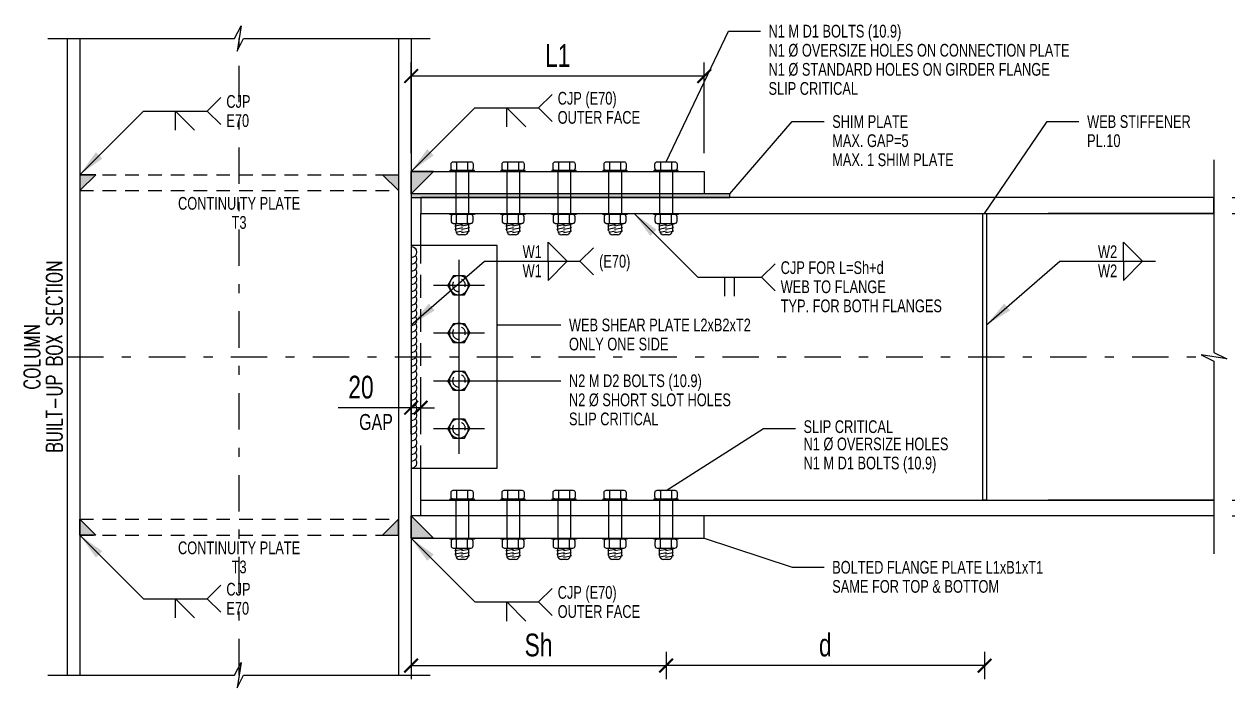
# Model space of a CAD drawing. Header units: millimetres. Extents: x 2772.1 to 2821.2, y 1269.4 to 1282.2.
# Drawn here: x 2772.12 to 2785.35, y 1273.04 to 1280.34 of the extents above; entities that cross this region are included whole.
import ezdxf
from ezdxf.enums import TextEntityAlignment as Align

# ---------------------------------------------------------------- set-up
doc = ezdxf.new("R2010")
doc.units = ezdxf.units.MM
doc.header["$MEASUREMENT"] = 0
for name, pattern in [('CENTER2', [1.125, 0.75, -0.125, 0.125, -0.125]), ('DASHDOT', [1, 0.5, -0.25, 0, -0.25]), ('HIDDEN', [0.375, 0.25, -0.125]), ('HIDDEN1', [0.25, 0.15, -0.1])]:
    doc.linetypes.add(name, pattern=pattern)
for name, color, linetype in [('AXE', 8, 'Continuous'), ('C1-0.1', 1, 'Continuous'), ('C2-0.2', 2, 'Continuous'), ('C3-0.3', 3, 'Continuous'), ('Dimensions & Leaders', 2, 'Continuous'), ('HATCH', 8, 'Continuous'), ('TEXT-0.2', 2, 'Continuous'), ('WELD', 11, 'Continuous')]:
    doc.layers.add(name, color=color, linetype=linetype)
doc.styles.add('ROMAND', font='ROMAND.SHX', dxfattribs={"width": 0.8})
doc.styles.add('Romanx', font='romanx.shx')
doc.styles.add('Romanx-Dim', font='romanx.shx', dxfattribs={"width": 0.75})
doc.dimstyles.new('DIM-10', dxfattribs={"dimtxt": 0.2, "dimasz": 0.15, "dimexe": 0.15, "dimexo": 0.2, "dimgap": 0.1, "dimtad": 1, "dimdec": 0, "dimlfac": 100, "dimtxsty": 'Romanx-Dim', "dimblk": 'ARCHTICK', "dimcen": 0, "dimclrd": 2, "dimclre": 2, "dimclrt": 2, "dimadec": 0, "dimazin": 0, "dimtfac": 1, "dimtdec": 0, "dimtmove": 0, "dimatfit": 3, "dimfxl": 1, "dimarcsym": 0})
doc.dimstyles.new('LEADER', dxfattribs={"dimtxt": 0.2, "dimasz": 0.3, "dimexe": 0.15, "dimexo": 0, "dimgap": 0.1, "dimtad": 1, "dimdec": 0, "dimlfac": 100, "dimtxsty": 'Romanx', "dimcen": 0, "dimclrd": 2, "dimclre": 2, "dimclrt": 2, "dimadec": 0, "dimazin": 0, "dimtfac": 1, "dimtdec": 0, "dimtmove": 0, "dimatfit": 3, "dimfxl": 1, "dimarcsym": 0})

# ---------------------------------------------------------------- blocks, each defined once
blk = doc.blocks.new('_ARCHTICK')
at = {"color": 0, "linetype": 'ByBlock', "const_width": 0.15}
blk.add_lwpolyline([(-0.5, -0.5), (0.5, 0.5)], dxfattribs=at)
blk = doc.blocks.new('*D62')
at = {"layer": 'Defpoints', "color": 0, "linetype": 'Continuous', "transparency": 16777216}
for p in [(2779.595, 1279.769), (2776.375, 1278.719), (2779.595, 1278.719)]:
    blk.add_point(p, dxfattribs=at)
at = {"layer": 'Dimensions & Leaders', "color": 2, "linetype": 'Continuous', "lineweight": -2, "transparency": 16777216}
for p, q in [((2776.375, 1278.919), (2776.375, 1279.919)), ((2779.595, 1278.919), (2779.595, 1279.919)), ((2776.375, 1279.769), (2779.595, 1279.769))]:
    blk.add_line(p, q, dxfattribs=at)
at = {"layer": 'Dimensions & Leaders', "color": 2, "linetype": 'Continuous', "lineweight": -2, "transparency": 16777216, "xscale": 0.15, "yscale": 0.15, "zscale": 0.15, "rotation": 180}
blk.add_blockref('_ARCHTICK', (2776.375, 1279.769), dxfattribs=at)
at = {"layer": 'Dimensions & Leaders', "color": 2, "linetype": 'Continuous', "lineweight": -2, "transparency": 16777216, "xscale": 0.15, "yscale": 0.15, "zscale": 0.15}
blk.add_blockref('_ARCHTICK', (2779.595, 1279.769), dxfattribs=at)
at = {"layer": 'Dimensions & Leaders', "color": 3, "linetype": 'Continuous', "transparency": 16777216, "insert": (2777.985, 1279.994), "char_height": 0.25, "attachment_point": 5, "style": 'Romanx-Dim'}
blk.add_mtext('L1', dxfattribs=at)
blk = doc.blocks.new('*D63')
at = {"layer": 'Defpoints', "color": 0, "linetype": 'Continuous', "transparency": 16777216}
for p in [(2785.195, 1278.257), (2785.195, 1275.107), (2785.895, 1275.107)]:
    blk.add_point(p, dxfattribs=at)
at = {"layer": 'Dimensions & Leaders', "color": 2, "linetype": 'Continuous', "lineweight": -2, "transparency": 16777216}
for p, q in [((2785.395, 1278.257), (2786.045, 1278.257)), ((2785.895, 1278.257), (2785.895, 1275.107)), ((2785.395, 1275.107), (2786.045, 1275.107))]:
    blk.add_line(p, q, dxfattribs=at)
at = {"layer": 'Dimensions & Leaders', "color": 2, "linetype": 'Continuous', "lineweight": -2, "transparency": 16777216, "xscale": 0.15, "yscale": 0.15, "zscale": 0.15}
for p, rotation in [((2785.895, 1278.257), 90), ((2785.895, 1275.107), 270)]:
    blk.add_blockref('_ARCHTICK', p, dxfattribs=dict(at, rotation=rotation))
at = {"layer": 'Dimensions & Leaders', "color": 2, "linetype": 'Continuous', "transparency": 16777216, "insert": (2785.643, 1276.682), "char_height": 0.2, "attachment_point": 5, "rotation": 90, "style": 'Romanx-Dim'}
blk.add_mtext('GIRDER WEB HEIGHT (Hw)', dxfattribs=at)
blk = doc.blocks.new('*D64')
at = {"layer": 'Defpoints', "color": 0, "linetype": 'Continuous', "transparency": 16777216}
for p in [(2785.195, 1278.432), (2785.895, 1278.432), (2785.195, 1278.257)]:
    blk.add_point(p, dxfattribs=at)
at = {"layer": 'Dimensions & Leaders', "color": 2, "linetype": 'Continuous', "lineweight": -2, "transparency": 16777216}
for p, q in [((2785.895, 1278.432), (2785.895, 1279.114)), ((2785.395, 1278.432), (2786.045, 1278.432)), ((2785.895, 1278.257), (2785.895, 1278.432)), ((2785.395, 1278.257), (2786.045, 1278.257)), ((2785.895, 1278.257), (2785.895, 1278.107))]:
    blk.add_line(p, q, dxfattribs=at)
at = {"layer": 'Dimensions & Leaders', "color": 2, "linetype": 'Continuous', "lineweight": -2, "transparency": 16777216, "xscale": 0.15, "yscale": 0.15, "zscale": 0.15}
for p, rotation in [((2785.895, 1278.432), 270), ((2785.895, 1278.257), 90)]:
    blk.add_blockref('_ARCHTICK', p, dxfattribs=dict(at, rotation=rotation))
at = {"layer": 'Dimensions & Leaders', "color": 2, "linetype": 'Continuous', "transparency": 16777216, "insert": (2785.695, 1278.925), "char_height": 0.2, "attachment_point": 5, "rotation": 90, "style": 'Romanx-Dim'}
blk.add_mtext('Tf', dxfattribs=at)
blk = doc.blocks.new('*D65')
at = {"layer": 'Defpoints', "color": 0, "linetype": 'Continuous', "transparency": 16777216}
for p in [(2785.195, 1275.107), (2785.195, 1274.932), (2785.895, 1274.932)]:
    blk.add_point(p, dxfattribs=at)
at = {"layer": 'Dimensions & Leaders', "color": 2, "linetype": 'Continuous', "lineweight": -2, "transparency": 16777216}
for p, q in [((2785.895, 1275.107), (2785.895, 1275.257)), ((2785.395, 1275.107), (2786.045, 1275.107)), ((2785.895, 1275.107), (2785.895, 1274.932)), ((2785.395, 1274.932), (2786.045, 1274.932)), ((2785.895, 1274.932), (2785.895, 1274.25))]:
    blk.add_line(p, q, dxfattribs=at)
at = {"layer": 'Dimensions & Leaders', "color": 2, "linetype": 'Continuous', "lineweight": -2, "transparency": 16777216, "xscale": 0.15, "yscale": 0.15, "zscale": 0.15}
for p, rotation in [((2785.895, 1275.107), 270), ((2785.895, 1274.932), 90)]:
    blk.add_blockref('_ARCHTICK', p, dxfattribs=dict(at, rotation=rotation))
at = {"layer": 'Dimensions & Leaders', "color": 2, "linetype": 'Continuous', "transparency": 16777216, "insert": (2785.695, 1274.439), "char_height": 0.2, "attachment_point": 5, "rotation": 90, "style": 'Romanx-Dim'}
blk.add_mtext('Tf', dxfattribs=at)
blk = doc.blocks.new('M20')
at = {"layer": 'AXE', "ltscale": 0.25}
for p, q in [((0, -0.4), (0, 0.4)), ((-0.4, 0), (0.4, 0))]:
    blk.add_line(p, q, dxfattribs=at)
at = {"layer": 'C1-0.1'}
for p, q in [((-0.086, 0.15), (-0.172, 0)), ((-0.086, -0.15), (-0.172, 0)), ((-0.086, 0.15), (0.086, 0.15)), ((0.086, 0.15), (0.172, 0)), ((0.086, -0.15), (0.172, 0)), ((-0.086, -0.15), (0.086, -0.15))]:
    blk.add_line(p, q, dxfattribs=at)
blk.add_circle((0, 0), 0.15, dxfattribs=at)
at = {"layer": 'C1-0.1', "linetype": 'HIDDEN', "ltscale": 0.4}
blk.add_circle((0, 0), 0.1, dxfattribs=at)
blk = doc.blocks.new('*U10')
at = {"layer": 'WELD', "color": 1, "ltscale": 0.75}
for centre, start in [((-3.413, -0.002), 53.0094), ((-3.306, -0.002), 53.0094), ((-3.199, -0.002), 53.0094), ((-3.093, -0.002), 53.0094), ((-2.986, -0.002), 53.0094), ((-2.879, -0.002), 53.0094), ((-2.772, -0.002), 53.0094), ((-2.666, -0.002), 53.0094), ((-2.559, -0.002), 53.0094), ((-2.452, -0.002), 53.0094), ((-2.346, -0.002), 53.0094), ((-2.239, -0.002), 53.0094), ((-2.132, -0.002), 53.0094), ((-2.025, -0.002), 53.0094), ((-1.919, -0.002), 53.0094), ((-1.812, -0.002), 53.0094), ((-1.705, -0.002), 53.0094), ((-1.599, -0.002), 53.0094), ((-1.492, -0.002), 53.0094), ((-1.385, -0.002), 53.0094), ((-1.278, -0.002), 53.0094), ((-1.172, -0.002), 53.0094), ((-1.065, -0.002), 53.0094), ((-0.958, -0.002), 53.0094), ((-0.852, -0.002), 53.0094), ((-0.745, -0.002), 53.0094), ((-0.638, -0.002), 53.0094), ((-0.531, -0.002), 53.0094), ((-0.425, -0.002), 53.0094), ((-0.318, -0.002), 53.0094), ((-0.211, -0.002), 53.0094), ((-0.105, -0.002), 1.0932)]:
    blk.add_arc(centre, 0.0887, start, 178.9068, dxfattribs=at)
blk = doc.blocks.new('BFP-BOLTM20-2')
at = {"layer": 'C1-0.1'}
h = blk.add_hatch(color=256, dxfattribs=at)
edge = h.paths.add_edge_path()
edge.add_line((-0.052, 0.154), (-0.087, 0.154))
edge.add_line((-0.087, 0.154), (-0.087, 0.119))
edge.add_ellipse((-0.052, 0.119), major_axis=(0.0245, 0.0245), ratio=1, start_angle=45, end_angle=135, ccw=False)
edge = h.paths.add_edge_path()
edge.add_line((-0.087, 0.154), (-0.121, 0.154))
edge.add_ellipse((-0.121, 0.119), major_axis=(0.0245, 0.0245), ratio=1, start_angle=-45, end_angle=45, ccw=False)
edge.add_line((-0.087, 0.119), (-0.087, 0.154))
h = blk.add_hatch(color=256, dxfattribs=at)
edge = h.paths.add_edge_path()
edge.add_line((-0.052, 0.015), (-0.087, 0.015))
edge.add_line((-0.087, 0.015), (-0.087, 0.05))
edge.add_ellipse((-0.052, 0.05), major_axis=(0.0245, -0.0245), ratio=1, start_angle=225, end_angle=315)
edge = h.paths.add_edge_path()
edge.add_line((-0.087, 0.015), (-0.121, 0.015))
edge.add_ellipse((-0.121, 0.05), major_axis=(0.0245, 0.0245), ratio=1, start_angle=225, end_angle=315)
edge.add_line((-0.087, 0.05), (-0.087, 0.015))
h = blk.add_hatch(color=256, dxfattribs=at)
edge = h.paths.add_edge_path()
edge.add_line((0.052, 0.154), (0.087, 0.154))
edge.add_line((0.087, 0.154), (0.087, 0.119))
edge.add_ellipse((0.052, 0.119), major_axis=(0.0245, -0.0245), ratio=1, start_angle=45, end_angle=135)
edge = h.paths.add_edge_path()
edge.add_line((0.087, 0.154), (0.121, 0.154))
edge.add_ellipse((0.121, 0.119), major_axis=(0.0245, 0.0245), ratio=1, start_angle=45, end_angle=135)
edge.add_line((0.087, 0.119), (0.087, 0.154))
h = blk.add_hatch(color=256, dxfattribs=at)
edge = h.paths.add_edge_path()
edge.add_line((0.052, 0.015), (0.087, 0.015))
edge.add_line((0.087, 0.015), (0.087, 0.05))
edge.add_ellipse((0.052, 0.05), major_axis=(0.0245, 0.0245), ratio=1, start_angle=225, end_angle=315, ccw=False)
edge = h.paths.add_edge_path()
edge.add_line((0.087, 0.015), (0.121, 0.015))
edge.add_ellipse((0.121, 0.05), major_axis=(0.0245, 0.0245), ratio=1, start_angle=135, end_angle=225, ccw=False)
edge.add_line((0.087, 0.05), (0.087, 0.015))
h = blk.add_hatch(color=256, dxfattribs=at)
edge = h.paths.add_edge_path()
edge.add_line((-0.052, -0.675), (-0.087, -0.675))
edge.add_line((-0.087, -0.675), (-0.087, -0.71))
edge.add_ellipse((-0.052, -0.71), major_axis=(0.0245, 0.0245), ratio=1, start_angle=45, end_angle=135, ccw=False)
edge = h.paths.add_edge_path()
edge.add_line((-0.087, -0.675), (-0.121, -0.675))
edge.add_ellipse((-0.121, -0.71), major_axis=(0.0245, -0.0245), ratio=1, start_angle=45, end_angle=135, ccw=False)
edge.add_line((-0.087, -0.71), (-0.087, -0.675))
h = blk.add_hatch(color=256, dxfattribs=at)
edge = h.paths.add_edge_path()
edge.add_line((0.052, -0.675), (0.087, -0.675))
edge.add_line((0.087, -0.675), (0.087, -0.71))
edge.add_ellipse((0.052, -0.71), major_axis=(0.0245, -0.0245), ratio=1, start_angle=45, end_angle=135)
edge = h.paths.add_edge_path()
edge.add_line((0.087, -0.675), (0.121, -0.675))
edge.add_ellipse((0.121, -0.71), major_axis=(0.0245, -0.0245), ratio=1, start_angle=135, end_angle=225)
edge.add_line((0.087, -0.71), (0.087, -0.675))
h = blk.add_hatch(color=256, dxfattribs=at)
edge = h.paths.add_edge_path()
edge.add_line((-0.052, -0.814), (-0.087, -0.814))
edge.add_line((-0.087, -0.814), (-0.087, -0.779))
edge.add_ellipse((-0.052, -0.779), major_axis=(0.0245, -0.0245), ratio=1, start_angle=225, end_angle=315)
edge = h.paths.add_edge_path()
edge.add_line((-0.087, -0.814), (-0.121, -0.814))
edge.add_ellipse((-0.121, -0.779), major_axis=(0.0245, -0.0245), ratio=1, start_angle=315, end_angle=405)
edge.add_line((-0.087, -0.779), (-0.087, -0.814))
h = blk.add_hatch(color=256, dxfattribs=at)
edge = h.paths.add_edge_path()
edge.add_line((0.052, -0.814), (0.087, -0.814))
edge.add_line((0.087, -0.814), (0.087, -0.779))
edge.add_ellipse((0.052, -0.779), major_axis=(0.0245, 0.0245), ratio=1, start_angle=225, end_angle=315, ccw=False)
edge = h.paths.add_edge_path()
edge.add_line((0.087, -0.814), (0.121, -0.814))
edge.add_ellipse((0.121, -0.779), major_axis=(0.0245, -0.0245), ratio=1, start_angle=225, end_angle=315, ccw=False)
edge.add_line((0.087, -0.779), (0.087, -0.814))
for p, q in [((0.192, 0.015), (-0.192, 0.015)), ((-0.192, 0.015), (-0.192, 0)), ((-0.192, 0), (0.192, 0)), ((-0.173, 0.05), (-0.173, 0.119)), ((-0.138, 0.154), (0.138, 0.154)), ((0.138, 0.015), (-0.138, 0.015)), ((-0.1, 0), (-0.1, -0.66)), ((-0.087, 0.154), (-0.087, 0.015)), ((0.087, 0.154), (0.087, 0.015)), ((0.1, 0), (0.1, -0.66)), ((0.173, 0.119), (0.173, 0.05)), ((0.192, 0), (0.192, 0.015)), ((-0.192, -0.675), (-0.192, -0.66)), ((-0.192, -0.66), (0.192, -0.66)), ((0.192, -0.675), (-0.192, -0.675)), ((-0.173, -0.71), (-0.173, -0.779)), ((0.138, -0.675), (-0.138, -0.675)), ((-0.087, -0.814), (-0.087, -0.675)), ((0.087, -0.814), (0.087, -0.675)), ((0.173, -0.779), (0.173, -0.71)), ((0.192, -0.66), (0.192, -0.675)), ((-0.138, -0.814), (0.138, -0.814)), ((-0.113, -0.852), (0.007, -0.831)), ((-0.1, -0.865), (-0.113, -0.852)), ((-0.113, -0.903), (0.007, -0.882)), ((-0.1, -0.916), (-0.113, -0.903)), ((-0.1, -0.849), (-0.1, -0.813)), ((-0.1, -0.901), (-0.1, -0.865)), ((-0.1, -0.93), (-0.1, -0.916)), ((-0.1, -0.93), (-0.1, -0.916)), ((-0.096, -0.951), (0.007, -0.933)), ((0.113, -0.838), (-0.007, -0.859)), ((0.113, -0.889), (-0.007, -0.91)), ((0.113, -0.94), (-0.007, -0.961)), ((0.1, -0.814), (0.1, -0.825)), ((0.1, -0.825), (0.113, -0.838)), ((0.1, -0.84), (0.1, -0.876)), ((0.1, -0.876), (0.113, -0.889)), ((0.1, -0.891), (0.1, -0.927)), ((0.1, -0.927), (0.113, -0.94)), ((0, -0.993), (-0.037, -0.993)), ((0.038, -0.993), (0, -0.993))]:
    blk.add_line(p, q, dxfattribs=at)
for centre, start, end in [((-0.037, -0.93), 180, 270), ((0.038, -0.93), 270, 348.4064)]:
    blk.add_arc(centre, 0.0625, start, end, dxfattribs=at)
at = {"layer": 'C1-0.1', "extrusion": (0, 0, -1)}
for centre, major_axis, start_param, end_param in [((-0.138, 0.119), (0.0245, 0.0245), 3.926991, 5.497787), ((-0.138, 0.05), (0.0245, -0.0245), 0.785398, 2.356194), ((0.138, 0.119), (0.0245, -0.0245), 3.926991, 5.497787), ((0.138, 0.05), (0.0245, 0.0245), 0.785398, 2.356194)]:
    blk.add_ellipse(centre, major_axis=major_axis, ratio=1, start_param=start_param, end_param=end_param, dxfattribs=at)
at = {"layer": 'C1-0.1'}
for centre, major_axis, start_param, end_param in [((-0.138, -0.71), (-0.0245, 0.0245), -0.785398, 0.785398), ((0.138, -0.71), (0.0245, 0.0245), 5.497787, 7.068583), ((-0.138, -0.779), (0.0245, 0.0245), 2.356194, 3.926991), ((0.138, -0.779), (-0.0245, 0.0245), 2.356194, 3.926991)]:
    blk.add_ellipse(centre, major_axis=major_axis, ratio=1, start_param=start_param, end_param=end_param, dxfattribs=at)
blk = doc.blocks.new('*D52')
at = {"layer": 'Defpoints', "color": 0, "linetype": 'Continuous', "transparency": 16777216}
for p in [(2776.375, 1273.637), (2779.175, 1273.637), (2779.175, 1273.287)]:
    blk.add_point(p, dxfattribs=at)
at = {"layer": 'Dimensions & Leaders', "color": 2, "linetype": 'Continuous', "lineweight": -2, "transparency": 16777216}
for p, q in [((2776.375, 1273.437), (2776.375, 1273.137)), ((2779.175, 1273.437), (2779.175, 1273.137)), ((2776.375, 1273.287), (2779.175, 1273.287))]:
    blk.add_line(p, q, dxfattribs=at)
at = {"layer": 'Dimensions & Leaders', "color": 2, "linetype": 'Continuous', "lineweight": -2, "transparency": 16777216, "xscale": 0.15, "yscale": 0.15, "zscale": 0.15, "rotation": 180}
blk.add_blockref('_ARCHTICK', (2776.375, 1273.287), dxfattribs=at)
at = {"layer": 'Dimensions & Leaders', "color": 2, "linetype": 'Continuous', "lineweight": -2, "transparency": 16777216, "xscale": 0.15, "yscale": 0.15, "zscale": 0.15}
blk.add_blockref('_ARCHTICK', (2779.175, 1273.287), dxfattribs=at)
at = {"layer": 'Dimensions & Leaders', "color": 3, "linetype": 'Continuous', "transparency": 16777216, "insert": (2777.775, 1273.512), "char_height": 0.25, "attachment_point": 5, "style": 'Romanx-Dim'}
blk.add_mtext('Sh', dxfattribs=at)
blk = doc.blocks.new('*D53')
at = {"layer": 'Defpoints', "color": 0, "linetype": 'Continuous', "transparency": 16777216}
for p in [(2779.175, 1273.637), (2782.675, 1273.637), (2779.175, 1273.287)]:
    blk.add_point(p, dxfattribs=at)
at = {"layer": 'Dimensions & Leaders', "color": 2, "linetype": 'Continuous', "lineweight": -2, "transparency": 16777216}
for p, q in [((2779.175, 1273.437), (2779.175, 1273.137)), ((2782.675, 1273.437), (2782.675, 1273.137)), ((2782.675, 1273.287), (2779.175, 1273.287))]:
    blk.add_line(p, q, dxfattribs=at)
at = {"layer": 'Dimensions & Leaders', "color": 2, "linetype": 'Continuous', "lineweight": -2, "transparency": 16777216, "xscale": 0.15, "yscale": 0.15, "zscale": 0.15, "rotation": 180}
blk.add_blockref('_ARCHTICK', (2779.175, 1273.287), dxfattribs=at)
at = {"layer": 'Dimensions & Leaders', "color": 2, "linetype": 'Continuous', "lineweight": -2, "transparency": 16777216, "xscale": 0.15, "yscale": 0.15, "zscale": 0.15}
blk.add_blockref('_ARCHTICK', (2782.675, 1273.287), dxfattribs=at)
at = {"layer": 'Dimensions & Leaders', "color": 3, "linetype": 'Continuous', "transparency": 16777216, "insert": (2780.925, 1273.512), "char_height": 0.25, "attachment_point": 5, "style": 'Romanx-Dim'}
blk.add_mtext('d', dxfattribs=at)
blk = doc.blocks.new('*D57')
at = {"layer": 'Defpoints', "color": 0, "linetype": 'Continuous', "transparency": 16777216}
for p in [(2776.375, 1276.122), (2776.375, 1275.632), (2776.48, 1275.632)]:
    blk.add_point(p, dxfattribs=at)
at = {"layer": 'Dimensions & Leaders', "color": 2, "linetype": 'Continuous', "lineweight": -2, "transparency": 16777216}
for p, q in [((2776.375, 1275.832), (2776.375, 1276.272)), ((2776.48, 1275.832), (2776.48, 1276.272)), ((2776.375, 1276.122), (2775.572, 1276.122)), ((2776.48, 1276.122), (2776.375, 1276.122)), ((2776.48, 1276.122), (2776.63, 1276.122))]:
    blk.add_line(p, q, dxfattribs=at)
at = {"layer": 'Dimensions & Leaders', "color": 2, "linetype": 'Continuous', "lineweight": -2, "transparency": 16777216, "xscale": 0.15, "yscale": 0.15, "zscale": 0.15}
blk.add_blockref('_ARCHTICK', (2776.375, 1276.122), dxfattribs=at)
at = {"layer": 'Dimensions & Leaders', "color": 2, "linetype": 'Continuous', "lineweight": -2, "transparency": 16777216, "xscale": 0.15, "yscale": 0.15, "zscale": 0.15, "rotation": 180}
blk.add_blockref('_ARCHTICK', (2776.48, 1276.122), dxfattribs=at)
at = {"layer": 'Dimensions & Leaders', "color": 3, "linetype": 'Continuous', "transparency": 16777216, "insert": (2775.824, 1276.347), "char_height": 0.25, "attachment_point": 5, "style": 'Romanx-Dim'}
blk.add_mtext('20', dxfattribs=at)
blk = doc.blocks.new('BFP-BOLTM20-3')
at = {"layer": 'C1-0.1'}
h = blk.add_hatch(color=256, dxfattribs=at)
edge = h.paths.add_edge_path()
edge.add_line((-0.052, 0.154), (-0.087, 0.154))
edge.add_line((-0.087, 0.154), (-0.087, 0.119))
edge.add_ellipse((-0.052, 0.119), major_axis=(0.0245, 0.0245), ratio=1, start_angle=45, end_angle=135, ccw=False)
edge = h.paths.add_edge_path()
edge.add_line((-0.087, 0.154), (-0.121, 0.154))
edge.add_ellipse((-0.121, 0.119), major_axis=(0.0245, 0.0245), ratio=1, start_angle=-45, end_angle=45, ccw=False)
edge.add_line((-0.087, 0.119), (-0.087, 0.154))
h = blk.add_hatch(color=256, dxfattribs=at)
edge = h.paths.add_edge_path()
edge.add_line((-0.052, 0.015), (-0.087, 0.015))
edge.add_line((-0.087, 0.015), (-0.087, 0.05))
edge.add_ellipse((-0.052, 0.05), major_axis=(0.0245, -0.0245), ratio=1, start_angle=225, end_angle=315)
edge = h.paths.add_edge_path()
edge.add_line((-0.087, 0.015), (-0.121, 0.015))
edge.add_ellipse((-0.121, 0.05), major_axis=(0.0245, 0.0245), ratio=1, start_angle=225, end_angle=315)
edge.add_line((-0.087, 0.05), (-0.087, 0.015))
h = blk.add_hatch(color=256, dxfattribs=at)
edge = h.paths.add_edge_path()
edge.add_line((0.052, 0.154), (0.087, 0.154))
edge.add_line((0.087, 0.154), (0.087, 0.119))
edge.add_ellipse((0.052, 0.119), major_axis=(0.0245, -0.0245), ratio=1, start_angle=45, end_angle=135)
edge = h.paths.add_edge_path()
edge.add_line((0.087, 0.154), (0.121, 0.154))
edge.add_ellipse((0.121, 0.119), major_axis=(0.0245, 0.0245), ratio=1, start_angle=45, end_angle=135)
edge.add_line((0.087, 0.119), (0.087, 0.154))
h = blk.add_hatch(color=256, dxfattribs=at)
edge = h.paths.add_edge_path()
edge.add_line((0.052, 0.015), (0.087, 0.015))
edge.add_line((0.087, 0.015), (0.087, 0.05))
edge.add_ellipse((0.052, 0.05), major_axis=(0.0245, 0.0245), ratio=1, start_angle=225, end_angle=315, ccw=False)
edge = h.paths.add_edge_path()
edge.add_line((0.087, 0.015), (0.121, 0.015))
edge.add_ellipse((0.121, 0.05), major_axis=(0.0245, 0.0245), ratio=1, start_angle=135, end_angle=225, ccw=False)
edge.add_line((0.087, 0.05), (0.087, 0.015))
h = blk.add_hatch(color=256, dxfattribs=at)
edge = h.paths.add_edge_path()
edge.add_line((-0.052, -0.615), (-0.087, -0.615))
edge.add_line((-0.087, -0.615), (-0.087, -0.65))
edge.add_ellipse((-0.052, -0.65), major_axis=(0.0245, 0.0245), ratio=1, start_angle=45, end_angle=135, ccw=False)
edge = h.paths.add_edge_path()
edge.add_line((-0.087, -0.615), (-0.121, -0.615))
edge.add_ellipse((-0.121, -0.65), major_axis=(0.0245, -0.0245), ratio=1, start_angle=45, end_angle=135, ccw=False)
edge.add_line((-0.087, -0.65), (-0.087, -0.615))
h = blk.add_hatch(color=256, dxfattribs=at)
edge = h.paths.add_edge_path()
edge.add_line((-0.052, -0.754), (-0.087, -0.754))
edge.add_line((-0.087, -0.754), (-0.087, -0.719))
edge.add_ellipse((-0.052, -0.719), major_axis=(0.0245, -0.0245), ratio=1, start_angle=225, end_angle=315)
edge = h.paths.add_edge_path()
edge.add_line((-0.087, -0.754), (-0.121, -0.754))
edge.add_ellipse((-0.121, -0.719), major_axis=(0.0245, -0.0245), ratio=1, start_angle=315, end_angle=405)
edge.add_line((-0.087, -0.719), (-0.087, -0.754))
h = blk.add_hatch(color=256, dxfattribs=at)
edge = h.paths.add_edge_path()
edge.add_line((0.052, -0.615), (0.087, -0.615))
edge.add_line((0.087, -0.615), (0.087, -0.65))
edge.add_ellipse((0.052, -0.65), major_axis=(0.0245, -0.0245), ratio=1, start_angle=45, end_angle=135)
edge = h.paths.add_edge_path()
edge.add_line((0.087, -0.615), (0.121, -0.615))
edge.add_ellipse((0.121, -0.65), major_axis=(0.0245, -0.0245), ratio=1, start_angle=135, end_angle=225)
edge.add_line((0.087, -0.65), (0.087, -0.615))
h = blk.add_hatch(color=256, dxfattribs=at)
edge = h.paths.add_edge_path()
edge.add_line((0.052, -0.754), (0.087, -0.754))
edge.add_line((0.087, -0.754), (0.087, -0.719))
edge.add_ellipse((0.052, -0.719), major_axis=(0.0245, 0.0245), ratio=1, start_angle=225, end_angle=315, ccw=False)
edge = h.paths.add_edge_path()
edge.add_line((0.087, -0.754), (0.121, -0.754))
edge.add_ellipse((0.121, -0.719), major_axis=(0.0245, -0.0245), ratio=1, start_angle=225, end_angle=315, ccw=False)
edge.add_line((0.087, -0.719), (0.087, -0.754))
for p, q in [((0.192, 0.015), (-0.192, 0.015)), ((-0.192, 0.015), (-0.192, 0)), ((-0.192, 0), (0.192, 0)), ((-0.173, 0.05), (-0.173, 0.119)), ((-0.138, 0.154), (0.138, 0.154)), ((0.138, 0.015), (-0.138, 0.015)), ((-0.1, 0), (-0.1, -0.6)), ((-0.087, 0.154), (-0.087, 0.015)), ((0.087, 0.154), (0.087, 0.015)), ((0.1, 0), (0.1, -0.6)), ((0.173, 0.119), (0.173, 0.05)), ((0.192, 0), (0.192, 0.015)), ((-0.192, -0.615), (-0.192, -0.6)), ((-0.192, -0.6), (0.192, -0.6)), ((0.192, -0.615), (-0.192, -0.615)), ((-0.173, -0.65), (-0.173, -0.719)), ((0.138, -0.615), (-0.138, -0.615)), ((-0.138, -0.754), (0.138, -0.754)), ((-0.1, -0.789), (-0.1, -0.753)), ((-0.087, -0.754), (-0.087, -0.615)), ((0.087, -0.754), (0.087, -0.615)), ((0.1, -0.754), (0.1, -0.765)), ((0.173, -0.719), (0.173, -0.65)), ((0.192, -0.6), (0.192, -0.615)), ((-0.113, -0.792), (0.007, -0.771)), ((-0.1, -0.805), (-0.113, -0.792)), ((-0.113, -0.843), (0.007, -0.822)), ((-0.1, -0.856), (-0.113, -0.843)), ((-0.1, -0.841), (-0.1, -0.805)), ((-0.1, -0.87), (-0.1, -0.856)), ((-0.1, -0.87), (-0.1, -0.856)), ((-0.096, -0.891), (0.007, -0.873)), ((0, -0.933), (-0.038, -0.933)), ((0.113, -0.778), (-0.007, -0.799)), ((0.113, -0.829), (-0.007, -0.85)), ((0.113, -0.88), (-0.007, -0.901)), ((0.037, -0.933), (0, -0.933)), ((0.1, -0.765), (0.113, -0.778)), ((0.1, -0.78), (0.1, -0.816)), ((0.1, -0.816), (0.113, -0.829)), ((0.1, -0.831), (0.1, -0.867)), ((0.1, -0.867), (0.113, -0.88))]:
    blk.add_line(p, q, dxfattribs=at)
for centre, start, end in [((-0.038, -0.87), 180, 270), ((0.037, -0.87), 270, 348.4064)]:
    blk.add_arc(centre, 0.0625, start, end, dxfattribs=at)
at = {"layer": 'C1-0.1', "extrusion": (0, 0, -1)}
for centre, major_axis, start_param, end_param in [((-0.138, 0.119), (0.0245, 0.0245), 3.926991, 5.497787), ((-0.138, 0.05), (0.0245, -0.0245), 0.785398, 2.356194), ((0.138, 0.119), (0.0245, -0.0245), 3.926991, 5.497787), ((0.138, 0.05), (0.0245, 0.0245), 0.785398, 2.356194)]:
    blk.add_ellipse(centre, major_axis=major_axis, ratio=1, start_param=start_param, end_param=end_param, dxfattribs=at)
at = {"layer": 'C1-0.1'}
for centre, major_axis, start_param, end_param in [((-0.138, -0.65), (-0.0245, 0.0245), -0.785398, 0.785398), ((-0.138, -0.719), (0.0245, 0.0245), 2.356194, 3.926991), ((0.138, -0.65), (0.0245, 0.0245), 5.497787, 7.068583), ((0.138, -0.719), (-0.0245, 0.0245), 2.356194, 3.926991)]:
    blk.add_ellipse(centre, major_axis=major_axis, ratio=1, start_param=start_param, end_param=end_param, dxfattribs=at)

msp = doc.modelspace()

# ---------------------------------------------------------------- hatches: boundary and pattern name
at = {"layer": 'HATCH'}
h = msp.add_hatch(color=1, dxfattribs=at)
h.dxf.hatch_style = 1
h.paths.add_polyline_path([(2772.91, 1278.684), (2772.735, 1278.684), (2772.735, 1278.509)])
h = msp.add_hatch(color=1, dxfattribs=at)
h.dxf.hatch_style = 1
h.paths.add_polyline_path([(2776.06, 1278.684), (2776.235, 1278.684), (2776.235, 1278.509)])
h = msp.add_hatch(color=1, dxfattribs=at)
h.dxf.hatch_style = 1
h.paths.add_polyline_path([(2776.62, 1278.719), (2776.375, 1278.719), (2776.375, 1278.474)])
h = msp.add_hatch(color=254, dxfattribs=at)
h.dxf.hatch_style = 1
h.paths.add_polyline_path([(2776.375, 1278.432), (2779.875, 1278.432), (2779.875, 1278.474), (2776.375, 1278.474)])
h = msp.add_hatch(color=1, dxfattribs=at)
h.dxf.hatch_style = 1
h.paths.add_polyline_path([(2776.62, 1274.687), (2776.375, 1274.687), (2776.375, 1274.932)])
h = msp.add_hatch(color=1, dxfattribs=at)
h.dxf.hatch_style = 1
h.paths.add_polyline_path([(2772.91, 1274.722), (2772.735, 1274.722), (2772.735, 1274.897)])
h = msp.add_hatch(color=1, dxfattribs=at)
h.dxf.hatch_style = 1
h.paths.add_polyline_path([(2776.06, 1274.722), (2776.235, 1274.722), (2776.235, 1274.897)])

# ---------------------------------------------------------------- linework, layer by layer
at = {"layer": 'AXE', "linetype": 'DASHDOT', "ltscale": 0.8}
for p, q in [((2774.485, 1273.182), (2774.485, 1280.182)), ((2772.595, 1276.682), (2785.195, 1276.682))]:
    msp.add_line(p, q, dxfattribs=at)
at = {"layer": 'C1-0.1'}
for p, q in [((2772.595, 1280.182), (2772.595, 1273.182)), ((2772.735, 1280.182), (2772.735, 1273.182)), ((2776.235, 1280.182), (2776.235, 1273.182)), ((2776.375, 1280.182), (2776.375, 1273.182))]:
    msp.add_line(p, q, dxfattribs=at)
at = {"layer": 'C1-0.1', "linetype": 'HIDDEN1'}
for p, q in [((2772.735, 1278.684), (2776.235, 1278.684)), ((2772.735, 1278.509), (2776.235, 1278.509)), ((2772.735, 1274.897), (2776.235, 1274.897)), ((2772.735, 1274.722), (2776.235, 1274.722))]:
    msp.add_line(p, q, dxfattribs=at)
at = {"layer": 'C1-0.1', "linetype": 'HIDDEN'}
msp.add_line((2776.48, 1275.457), (2776.48, 1277.907), dxfattribs=at)
at = {"layer": 'C1-0.1'}
for points in [[(2772.385, 1280.182), (2774.436, 1280.182), (2774.506, 1280.322), (2774.464, 1280.042), (2774.534, 1280.182), (2776.585, 1280.182)], [(2785.195, 1278.847), (2785.195, 1276.731), (2785.335, 1276.661), (2785.055, 1276.703), (2785.195, 1276.633), (2785.195, 1274.517)], [(2772.385, 1273.182), (2774.436, 1273.182), (2774.506, 1273.322), (2774.464, 1273.042), (2774.534, 1273.182), (2776.585, 1273.182)]]:
    msp.add_lwpolyline(points, dxfattribs=at)
msp.add_lwpolyline([(2776.375, 1278.432), (2779.875, 1278.432), (2779.875, 1278.474), (2776.375, 1278.474)], close=True, dxfattribs=at)
at = {"layer": 'C1-0.1', "linetype": 'Continuous'}
msp.add_lwpolyline([(2782.654, 1278.257), (2782.696, 1278.257), (2782.696, 1275.107), (2782.654, 1275.107)], close=True, dxfattribs=at)
at = {"layer": 'C2-0.2'}
for p, q in [((2776.48, 1277.907), (2776.48, 1278.257)), ((2776.48, 1275.107), (2776.48, 1275.457))]:
    msp.add_line(p, q, dxfattribs=at)
for points in [[(2776.48, 1278.257), (2785.195, 1278.257), (2785.195, 1278.432), (2776.48, 1278.432)], [(2776.48, 1275.107), (2785.195, 1275.107), (2785.195, 1274.932), (2776.48, 1274.932)]]:
    msp.add_lwpolyline(points, close=True, dxfattribs=at)
at = {"layer": 'C2-0.2', "linetype": 'Continuous', "ltscale": 2}
for points in [[(2777.88, 1277.732), (2777.88, 1277.942), (2778.09, 1277.732)], [(2784.201, 1277.732), (2784.201, 1277.942), (2784.411, 1277.732)], [(2777.88, 1277.732), (2777.88, 1277.522), (2778.09, 1277.732)], [(2784.201, 1277.732), (2784.201, 1277.522), (2784.411, 1277.732)]]:
    msp.add_lwpolyline(points, dxfattribs=at)
at = {"layer": 'C3-0.3'}
for p, q in [((2785.195, 1278.257), (2783.375, 1278.257)), ((2785.195, 1275.107), (2783.375, 1275.107))]:
    msp.add_line(p, q, dxfattribs=at)
for points in [[(2776.375, 1278.719), (2779.595, 1278.719), (2779.595, 1278.474), (2776.375, 1278.474)], [(2776.375, 1277.907), (2776.375, 1275.457), (2777.32, 1275.457), (2777.32, 1277.907)], [(2776.375, 1274.687), (2779.595, 1274.687), (2779.595, 1274.932), (2776.375, 1274.932)]]:
    msp.add_lwpolyline(points, close=True, dxfattribs=at)
at = {"layer": 'Dimensions & Leaders', "linetype": 'Continuous'}
for points in [[(2777.924, 1279.567), (2777.775, 1279.419), (2777.924, 1279.27)], [(2774.284, 1279.532), (2774.135, 1279.384), (2774.284, 1279.235)], [(2778.379, 1277.88), (2778.23, 1277.732), (2778.379, 1277.583)], [(2780.374, 1277.705), (2780.225, 1277.557), (2780.374, 1277.408)], [(2774.284, 1273.873), (2774.135, 1274.022), (2774.284, 1274.17)], [(2777.924, 1273.838), (2777.775, 1273.987), (2777.924, 1274.135)]]:
    msp.add_lwpolyline(points, dxfattribs=at)
at = {"layer": 'HATCH'}
for points in [[(2772.91, 1278.684), (2772.735, 1278.684), (2772.735, 1278.509)], [(2776.06, 1278.684), (2776.235, 1278.684), (2776.235, 1278.509)], [(2776.62, 1278.719), (2776.375, 1278.719), (2776.375, 1278.474)], [(2776.62, 1274.687), (2776.375, 1274.687), (2776.375, 1274.932)], [(2772.91, 1274.722), (2772.735, 1274.722), (2772.735, 1274.897)], [(2776.06, 1274.722), (2776.235, 1274.722), (2776.235, 1274.897)]]:
    msp.add_lwpolyline(points, close=True, dxfattribs=at)
at = {"layer": 'WELD'}
for p, q in [((2779.823, 1277.347), (2779.823, 1277.557)), ((2779.928, 1277.347), (2779.928, 1277.557))]:
    msp.add_line(p, q, dxfattribs=at)
for points in [[(2777.425, 1279.209), (2777.425, 1279.419), (2777.635, 1279.209)], [(2773.785, 1279.174), (2773.785, 1279.384), (2773.995, 1279.174)], [(2773.785, 1273.812), (2773.785, 1274.022), (2773.995, 1273.812)], [(2777.425, 1273.777), (2777.425, 1273.987), (2777.635, 1273.777)]]:
    msp.add_lwpolyline(points, dxfattribs=at)

# ---------------------------------------------------------------- block references
at = {"xscale": 0.7, "yscale": 0.7, "zscale": 0.7}
for name, p in [('BFP-BOLTM20-2', (2776.935, 1278.719)), ('BFP-BOLTM20-2', (2777.495, 1278.719)), ('BFP-BOLTM20-2', (2778.055, 1278.719)), ('BFP-BOLTM20-2', (2778.615, 1278.719)), ('BFP-BOLTM20-2', (2779.175, 1278.719)), ('BFP-BOLTM20-3', (2776.935, 1275.107)), ('BFP-BOLTM20-3', (2777.495, 1275.107)), ('BFP-BOLTM20-3', (2778.055, 1275.107)), ('BFP-BOLTM20-3', (2778.615, 1275.107)), ('BFP-BOLTM20-3', (2779.175, 1275.107))]:
    msp.add_blockref(name, p, dxfattribs=at)
at = {"linetype": 'Continuous', "xscale": -0.7, "yscale": 0.7, "zscale": 0.7, "rotation": 270}
msp.add_blockref('*U10', (2776.375, 1277.907), dxfattribs=at)
at = {"xscale": -0.7, "yscale": 0.7, "zscale": 0.7, "rotation": 180}
for p in [(2776.9, 1277.469), (2776.9, 1276.419), (2776.9, 1275.894)]:
    msp.add_blockref('M20', p, dxfattribs=at)
at = {"layer": 'C1-0.1', "linetype": 'HIDDEN', "xscale": -0.7, "yscale": 0.7, "zscale": 0.7, "rotation": 180}
msp.add_blockref('M20', (2776.9, 1276.944), dxfattribs=at)

# ---------------------------------------------------------------- texts
at = {"layer": 'Dimensions & Leaders', "color": 3, "linetype": 'Continuous', "insert": (2775.989, 1275.964), "char_height": 0.175, "attachment_point": 5, "style": 'Romanx-Dim'}
msp.add_mtext('GAP', dxfattribs=at)
at = {"layer": 'TEXT-0.2', "color": 7, "linetype": 'CENTER2', "style": 'Romanx', "width": 0.75}
for s, p in [('N1 M D1 BOLTS (10.9)', (2780.301, 1280.262)), ('N1 %%C OVERSIZE HOLES ON CONNECTION PLATE', (2780.301, 1280.052)), ('N1 %%C STANDARD HOLES ON GIRDER FLANGE', (2780.301, 1279.842)), ('SLIP CRITICAL', (2780.301, 1279.632)), ('CJP', (2774.345, 1279.489)), ('CJP (E70)', (2777.985, 1279.524)), ('E70', (2774.345, 1279.279)), ('OUTER FACE', (2777.985, 1279.314)), ('SHIM PLATE', (2781.001, 1279.268)), ('WEB STIFFENER', (2783.801, 1279.268)), ('MAX. GAP=5', (2781.001, 1279.058)), ('PL.10', (2783.801, 1279.058)), ('MAX. 1 SHIM PLATE', (2781.001, 1278.848)), ('(E70)', (2778.44, 1277.732)), ('CJP FOR L=Sh+d', (2780.435, 1277.662)), ('WEB TO FLANGE', (2780.435, 1277.452)), ('TYP. FOR BOTH FLANGES', (2780.435, 1277.242)), ('WEB SHEAR PLATE L2xB2xT2', (2778.109, 1277.032)), ('ONLY ONE SIDE', (2778.109, 1276.822)), ('N2 M D2 BOLTS (10.9)', (2778.109, 1276.419)), ('N2 %%C SHORT SLOT HOLES', (2778.109, 1276.209)), ('SLIP CRITICAL', (2778.109, 1275.999)), ('SLIP CRITICAL', (2780.686, 1275.914)), ('N1 %%C OVERSIZE HOLES', (2780.686, 1275.724)), ('N1 M D1 BOLTS (10.9)', (2780.686, 1275.514)), ('BOLTED FLANGE PLATE L1xB1xT1', (2781.001, 1274.368)), ('CJP', (2774.345, 1274.127)), ('CJP (E70)', (2777.985, 1274.092)), ('SAME FOR TOP & BOTTOM', (2781.001, 1274.158)), ('E70', (2774.345, 1273.917)), ('OUTER FACE', (2777.985, 1273.882))]:
    msp.add_text(s, height=0.14, dxfattribs=at).set_placement(p, align=Align.MIDDLE_LEFT)
at = {"layer": 'TEXT-0.2', "linetype": 'CENTER2', "style": 'Romanx', "width": 0.75}
for s, p in [('CONTINUITY PLATE', (2774.485, 1278.369)), ('T3', (2774.485, 1278.159)), ('W1', (2777.705, 1277.837)), ('W2', (2784.026, 1277.837)), ('W1', (2777.705, 1277.627)), ('W2', (2784.026, 1277.627)), ('CONTINUITY PLATE', (2774.485, 1274.582)), ('T3', (2774.485, 1274.372))]:
    msp.add_text(s, height=0.14, dxfattribs=at).set_placement(p, align=Align.MIDDLE_CENTER)
at = {"layer": 'TEXT-0.2', "style": 'ROMAND', "width": 0.75}
for s, p in [('BUILT-UP BOX SECTION', (2772.455, 1276.682)), ('COLUMN', (2772.21, 1276.682))]:
    msp.add_text(s, height=0.175, rotation=90, dxfattribs=at).set_placement(p, align=Align.MIDDLE_CENTER)

# ---------------------------------------------------------------- dimensions: what is measured, and where the dimension line sits
at = {"layer": 'Dimensions & Leaders', "linetype": 'Continuous'}
for base, p1, p2, text, picture, middle in [((2779.595, 1279.769), (2776.375, 1278.719), (2779.595, 1278.719), 'L1', '*D62', (2777.985, 1279.994)), ((2779.175, 1273.287), (2776.375, 1273.637), (2779.175, 1273.637), 'Sh', '*D52', (2777.775, 1273.512))]:
    dim = msp.add_linear_dim(base=base, p1=p1, p2=p2, text=text, dimstyle='DIM-10', override={"dimtxt": 0.25, "dimclrt": 3}, dxfattribs=at)
    dim.commit()
    dim.dimension.update_dxf_attribs({"geometry": picture, "text_midpoint": middle})
for base, p1, p2, angle, picture, middle in [((2785.895, 1278.432), (2785.195, 1278.257), (2785.195, 1278.432), 90, '*D64', (2785.895, 1278.925)), ((2785.895, 1274.932), (2785.195, 1275.107), (2785.195, 1274.932), 270, '*D65', (2785.895, 1274.439))]:
    dim = msp.add_linear_dim(base=base, p1=p1, p2=p2, angle=angle, text='Tf', dimstyle='DIM-10', dxfattribs=at)
    dim.commit()
    dim.dimension.update_dxf_attribs({"geometry": picture, "text_midpoint": middle, "dimtype": 160})
dim = msp.add_linear_dim(base=(2785.895, 1275.107), p1=(2785.195, 1278.257), p2=(2785.195, 1275.107), angle=90, text='GIRDER WEB HEIGHT (Hw)', dimstyle='DIM-10', dxfattribs=at)
dim.commit()
dim.dimension.update_dxf_attribs({"geometry": '*D63', "text_midpoint": (2785.643, 1276.682)})
dim = msp.add_linear_dim(base=(2776.375, 1276.122), p1=(2776.48, 1275.632), p2=(2776.375, 1275.632), angle=180, text='20', dimstyle='DIM-10', override={"dimtxt": 0.25, "dimclrt": 3}, dxfattribs=at)
dim.commit()
dim.dimension.update_dxf_attribs({"geometry": '*D57', "text_midpoint": (2775.824, 1276.122), "dimtype": 160})
dim = msp.add_linear_dim(base=(2779.175, 1273.287), p1=(2782.675, 1273.637), p2=(2779.175, 1273.637), angle=180, text='d', dimstyle='DIM-10', override={"dimtxt": 0.25, "dimclrt": 3}, dxfattribs=at)
dim.commit()
dim.dimension.update_dxf_attribs({"geometry": '*D53', "text_midpoint": (2780.925, 1273.512)})

# ---------------------------------------------------------------- leaders
for points in [[(2779.175, 1278.826), (2779.862, 1280.262), (2780.212, 1280.262)], [(2779.875, 1278.474), (2780.562, 1279.268), (2780.912, 1279.268)], [(2782.675, 1278.257), (2783.362, 1279.268), (2783.712, 1279.268)], [(2777.32, 1277.032), (2777.95, 1277.032), (2778.02, 1277.032)], [(2777.021, 1276.419), (2777.95, 1276.419), (2778.02, 1276.419)], [(2779.175, 1275.214), (2780.247, 1275.894), (2780.597, 1275.894)], [(2779.595, 1274.687), (2780.562, 1274.368), (2780.912, 1274.368)]]:
    msp.add_leader(points, dimstyle='LEADER', override={"dimclrd": 1, "dimldrblk": 'None'}, dxfattribs=at)
at = {"layer": 'Dimensions & Leaders', "linetype": 'ByBlock'}
for points in [[(2776.375, 1278.719), (2777.075, 1279.419), (2777.775, 1279.419)], [(2772.735, 1278.684), (2773.435, 1279.384), (2774.135, 1279.384)], [(2778.825, 1278.257), (2779.525, 1277.557), (2780.225, 1277.557)], [(2776.375, 1277.032), (2777.18, 1277.732), (2778.23, 1277.732)], [(2782.696, 1277.032), (2783.501, 1277.732), (2784.551, 1277.732)], [(2772.735, 1274.722), (2773.435, 1274.022), (2774.135, 1274.022)], [(2776.375, 1274.687), (2777.075, 1273.987), (2777.775, 1273.987)]]:
    msp.add_leader(points, dimstyle='LEADER', override={"dimtad": 0}, dxfattribs=at)

doc.saveas('drawing.dxf')
